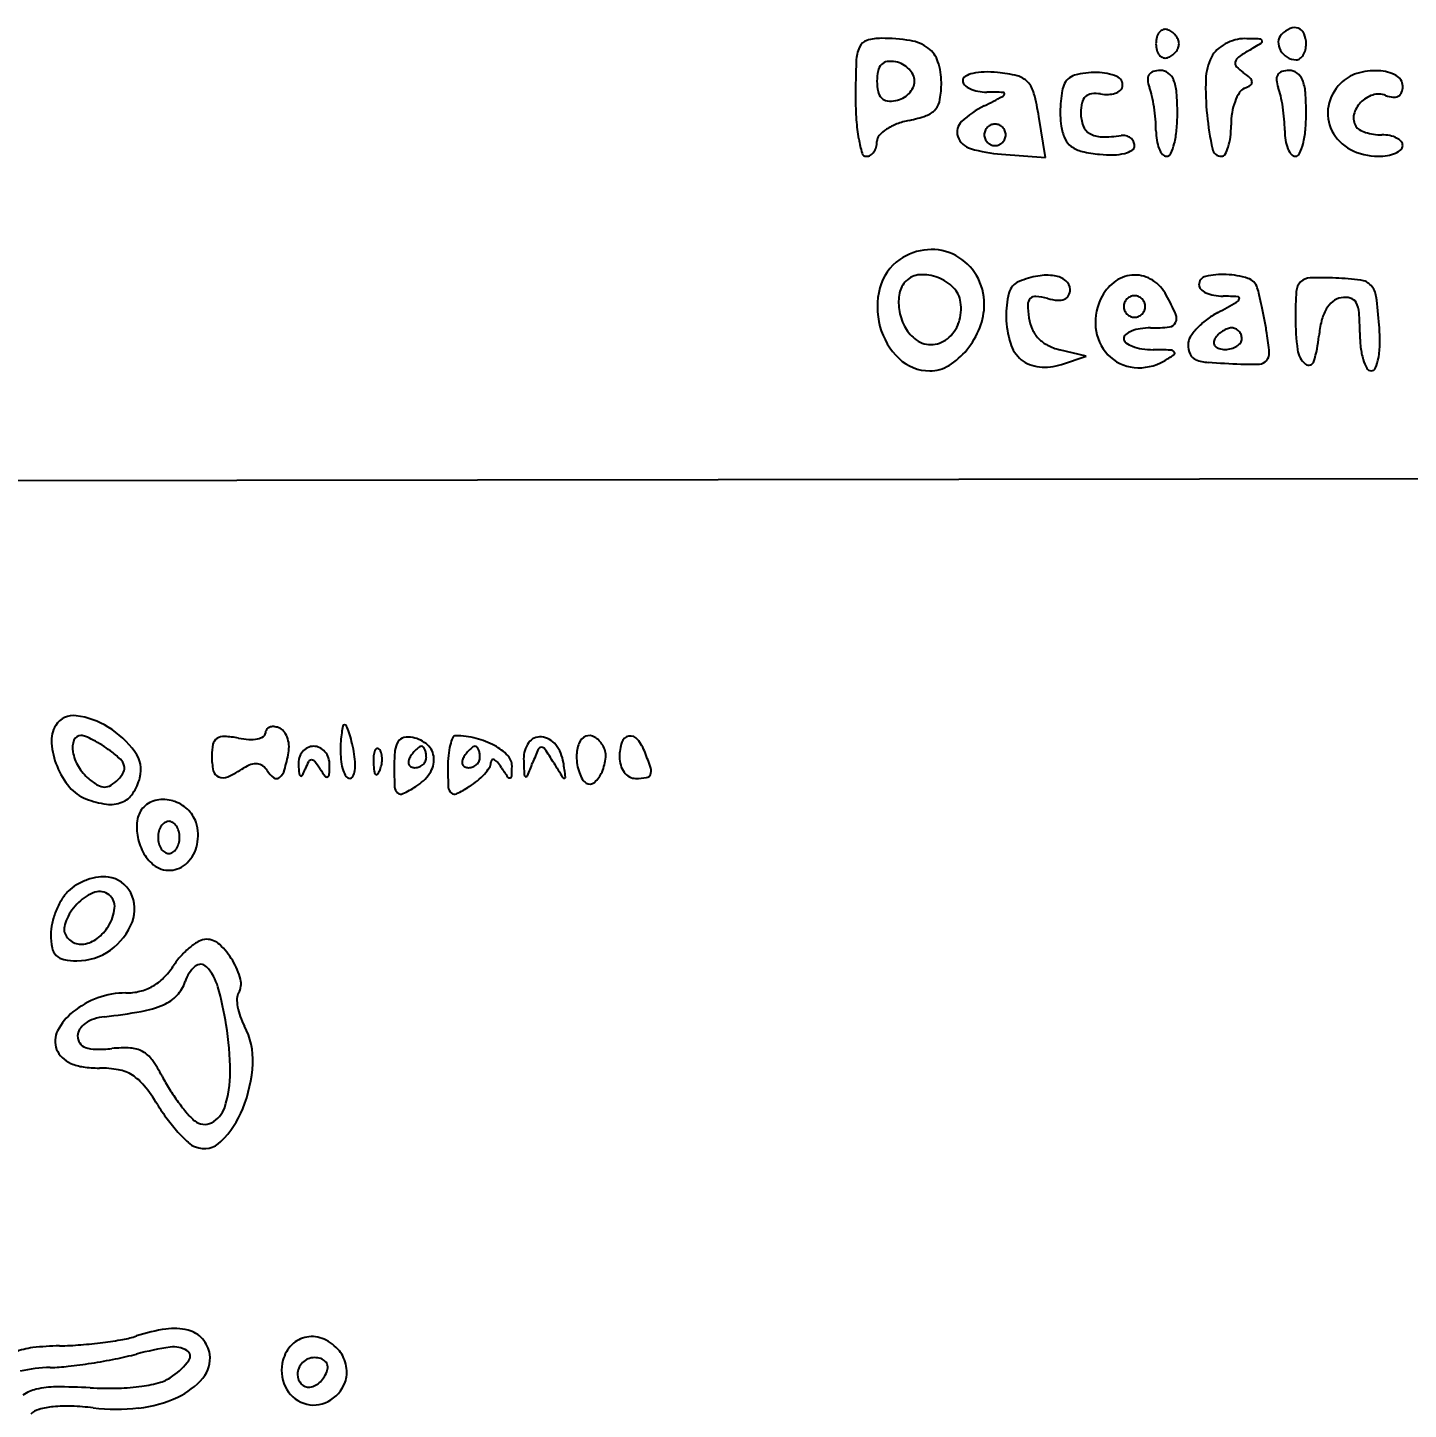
# Model space of a CAD drawing. Header units: millimetres. Extents: x 56222 to 3066687, y -650199 to -121287.
# Drawn here: x 135257.06 to 135265.5, y -182851.11 to -182842.66 of the extents above; entities that cross this region are included whole.
import ezdxf
from ezdxf import colors
from ezdxf.entities.mleader import LeaderData, LeaderLine
from ezdxf.math import Vec2, Vec3

# ---------------------------------------------------------------- set-up
doc = ezdxf.new("R2010")
doc.units = ezdxf.units.MM
doc.header["$MEASUREMENT"] = 0
doc.layers.add('Text', color=7, linetype='Continuous', lineweight=15)
doc.styles.add('style4', font='ARIALN.TTF')

msp = doc.modelspace()

# ---------------------------------------------------------------- linework, layer by layer
for p, q in [((135263.2825, -182843.4567), (135263.2423, -182843.2074)), ((135263.0135, -182843.437), (135263.2825, -182843.4567)), ((135263.5317, -182844.6735), (135263.3677, -182844.6332)), ((135263.381, -182844.7233), (135263.5317, -182844.6735))]:
    msp.add_line(p, q)
for centre, radius, start, end in [((135264.0406, -182842.7416), 0.0799, 140.59163, 165.14498), ((135264.0171, -182842.7222), 0.0494, 107.85536, 140.59155), ((135264.0151, -182842.7162), 0.043, 71.56508, 107.85534), ((135263.9961, -182842.7732), 0.1032, 54.72211, 71.5651), ((135263.988, -182842.7846), 0.1171, 39.40849, 54.72213), ((135264.7718, -182842.7511), 0.0656, 135, 178.28044), ((135264.8469, -182842.8262), 0.1718, 113.32087, 134.99996), ((135264.8054, -182842.7299), 0.0669, 69.53735, 113.32082), ((135264.807, -182842.7255), 0.0622, 23.66445, 69.53739), ((135264.7256, -182842.7612), 0.1511, 0.00003, 23.66444), ((135262.36, -182842.8768), 0.2352, 156.26615, 177.99226), ((135262.2114, -182842.8114), 0.0728, 106.94965, 156.26619), ((135262.2798, -182843.0357), 0.3073, 89.99997, 106.94963), ((135262.2798, -182843.8529), 1.1245, 80.9963, 89.99994), ((135262.4167, -182842.9889), 0.2497, 53.48891, 80.99622), ((135262.4643, -182842.9245), 0.1696, 18.26384, 53.48886), ((135264.1146, -182842.7612), 0.1564, 165.14503, 180.00001), ((135264.1146, -182842.7612), 0.1564, 179.99999, 194.85497), ((135263.9967, -182842.7775), 0.1059, 23.30468, 39.40849), ((135263.9967, -182842.7449), 0.1059, 320.59151, 336.69532), ((135264.0346, -182842.7612), 0.0647, 359.99998, 23.30471), ((135264.0346, -182842.7612), 0.0647, 336.69529, 0.00002), ((135264.5091, -182842.9928), 0.2629, 118.93489, 132.65639), ((135264.5167, -182843.0065), 0.2786, 105.58219, 118.93486), ((135264.4989, -182842.9427), 0.2123, 89.21331, 105.5821), ((135264.4459, -182846.798), 4.068, 87.9091, 89.21337), ((135262.6759, -182839.622), 3.6796, 300.15589, 301.55916), ((135264.5938, -182842.7468), 0.0141, 17.15886, 87.909), ((135264.595, -182842.7465), 0.0129, 301.55914, 17.15883), ((135264.8054, -182842.7522), 0.0993, 178.28032, 210.04209), ((135264.7204, -182842.7612), 0.1563, 346.07141, 0.00003), ((135268.4218, -182843.0893), 6.3007, 177.99235, 179.99994), ((135262.3232, -182842.9308), 0.0608, 97.5851, 135.95963), ((135262.3366, -182843.031), 0.1618, 79.0993, 97.58513), ((135262.3384, -182843.0216), 0.1522, 61.49042, 79.09935), ((135262.2371, -182842.9995), 0.4089, 0.00001, 18.26381), ((135264.0406, -182842.7808), 0.0799, 194.85502, 219.40837), ((135264.0171, -182842.8002), 0.0494, 219.40845, 252.14464), ((135264.0151, -182842.8062), 0.043, 252.14466, 288.43492), ((135263.9961, -182842.7492), 0.1032, 288.4349, 305.27789), ((135263.988, -182842.7378), 0.1171, 305.27787, 320.59151), ((135264.5812, -182842.9883), 0.3185, 152.8943, 178.38928), ((135264.437, -182842.9145), 0.1564, 132.65631, 152.89427), ((135264.4734, -182842.8808), 0.0314, 166.26547, 223.06743), ((135264.493, -182842.8856), 0.0516, 126.01592, 166.26549), ((135264.8863, -182843.4266), 0.7204, 120.1558, 126.01588), ((135264.8243, -182842.7413), 0.121, 210.04221, 238.257), ((135264.815, -182842.7562), 0.1034, 238.25691, 270.00002), ((135264.815, -182842.8192), 0.0404, 270.00008, 305.65), ((135264.7943, -182842.7904), 0.0759, 305.64998, 327.89904), ((135264.7657, -182842.7725), 0.1096, 327.89898, 346.07146), ((135262.5624, -182842.9908), 0.31, 168.25001, 180.00001), ((135262.3367, -182842.9439), 0.0796, 135.95969, 168.25004), ((135262.3375, -182843.0232), 0.1541, 44.04035, 61.49047), ((135262.3508, -182843.0104), 0.1356, 25.37393, 44.0403), ((135262.392, -182842.9908), 0.09, 0, 25.37388), ((135262.8787, -182843.1157), 0.1772, 103.03919, 119.19978), ((135262.915, -182843.2722), 0.3378, 91.33018, 103.03926), ((135262.9232, -182843.6251), 0.6908, 84.47319, 91.33014), ((135262.9095, -182843.766), 0.8324, 76.07468, 84.47323), ((135263.0784, -182843.085), 0.1308, 43.10989, 76.07463), ((135263.488, -182843.0502), 0.0997, 105.70133, 159.00637), ((135263.5856, -182843.3973), 0.4603, 88.5351, 105.70128), ((135263.5883, -182843.2925), 0.3554, 68.37331, 88.53509), ((135263.9588, -182842.979), 0.0513, 147.69909, 185.62493), ((135263.9552, -182842.9767), 0.047, 107.57945, 147.69902), ((135263.984, -182843.0676), 0.1424, 90.00008, 107.57939), ((135263.984, -182843.0113), 0.0861, 54.90972, 90), ((135263.9798, -182843.0173), 0.0934, 21.88762, 54.90982), ((135264.6418, -182842.7233), 0.2619, 223.06749, 234.9992), ((135264.2233, -182843.321), 0.4677, 48.40964, 54.99913), ((135264.7461, -182842.979), 0.0513, 147.69909, 185.62493), ((135264.7425, -182842.9767), 0.047, 107.57945, 147.69902), ((135264.7713, -182843.0676), 0.1424, 90.00008, 107.57939), ((135264.7713, -182843.0113), 0.0861, 54.90972, 90), ((135264.7671, -182843.0173), 0.0934, 21.88762, 54.90982), ((135265.2583, -182843.1756), 0.2428, 107.02744, 134.99999), ((135265.301, -182843.3148), 0.3883, 87.34832, 107.02744), ((135265.3067, -182843.1897), 0.2631, 62.79633, 87.34832), ((135265.3931, -182843.0216), 0.0741, 0.00001, 62.79633), ((135262.5624, -182842.9908), 0.31, 179.99999, 191.74999), ((135262.3508, -182842.9713), 0.1356, 315.9597, 334.62607), ((135262.392, -182842.9908), 0.09, 334.62612, 360), ((135262.0189, -182842.9995), 0.6271, 350.60007, 0.00001), ((135262.8066, -182842.9867), 0.0294, 119.19978, 180), ((135262.815, -182842.9867), 0.0378, 180.00002, 225.06453), ((135262.8714, -182842.9301), 0.1177, 225.06437, 244.39833), ((135262.9046, -182842.8609), 0.1944, 244.39832, 259.25444), ((135263.0554, -182843.1066), 0.1623, 14.69088, 43.10993), ((135263.6184, -182843.1002), 0.2393, 159.00635, 171.0064), ((135263.6989, -182843.0136), 0.0554, 349.55393, 68.37326), ((135263.7143, -182843.0164), 0.0397, 309.40772, 349.55397), ((135264.0797, -182842.9671), 0.1728, 185.62494, 200.99358), ((135263.5853, -182843.1568), 0.3568, 12.44127, 20.99362), ((135263.8245, -182843.0796), 0.2607, 4.45511, 21.88769), ((135265.9603, -182843.0271), 1.6982, 178.38931, 185.77058), ((135264.5248, -182843.0966), 0.0674, 112.08545, 147.47966), ((135264.426, -182842.853), 0.1955, 292.08545, 304.2336), ((135264.5105, -182842.9975), 0.0351, 4.67712, 48.40956), ((135264.5236, -182842.9964), 0.022, 304.2336, 4.67703), ((135264.867, -182842.9671), 0.1728, 185.62494, 200.99358), ((135264.3726, -182843.1568), 0.3568, 12.44127, 20.99362), ((135264.6119, -182843.0796), 0.2607, 4.45511, 21.88769), ((135265.2768, -182843.1941), 0.2689, 135.00002, 169.14325), ((135265.3633, -182843.0216), 0.104, 338.6406, 0.00006), ((135264.1446, -182843.0893), 2.0235, 179.99996, 183.91976), ((135262.3367, -182843.0378), 0.0796, 191.74996, 224.04031), ((135262.3232, -182843.0508), 0.0608, 224.04037, 262.4149), ((135262.3366, -182842.9507), 0.1618, 262.41487, 280.9007), ((135262.3384, -182842.9601), 0.1522, 280.90065, 298.50958), ((135262.3375, -182842.9585), 0.1541, 298.50953, 315.95965), ((135262.5142, -182843.0815), 0.125, 319.54392, 350.60017), ((135262.9269, -182842.7433), 0.3141, 259.25428, 269.62461), ((135257.6949, -182832.8361), 11.549, 296.83557, 297.45734), ((135262.8945, -182847.6929), 4.6355, 88.41131, 89.6246), ((135263.0101, -182843.0652), 0.0214, 297.45724, 348.94452), ((135263.0228, -182843.0676), 0.00853, 348.94465, 88.4114), ((135261.76, -182843.4462), 1.5015, 9.15206, 14.69102), ((135264.0837, -182843.1739), 0.7104, 171.00642, 176.33763), ((135263.7681, -182843.1835), 0.2692, 166.96857, 180.00007), ((135263.5796, -182843.1399), 0.0756, 133.45957, 166.96847), ((135263.5729, -182843.1328), 0.0659, 96.85223, 133.45955), ((135263.5879, -182843.2585), 0.1924, 80.38468, 96.8522), ((135263.658, -182842.8448), 0.2271, 260.38467, 272.34929), ((135263.6612, -182842.922), 0.1498, 272.34939, 288.69127), ((135263.6783, -182842.9727), 0.0964, 288.69126, 309.40758), ((135262.9043, -182843.3071), 1.0541, 8.62866, 12.44123), ((135262.438, -182843.1877), 1.6514, 359.99995, 4.45517), ((135264.7951, -182843.2429), 0.3763, 159.94365, 170.85392), ((135264.6997, -182843.2081), 0.2748, 147.47973, 159.9437), ((135263.6916, -182843.3071), 1.0541, 8.62866, 12.44123), ((135263.2253, -182843.1877), 1.6514, 359.99995, 4.45517), ((135265.3241, -182843.2324), 0.1598, 136.06687, 166.50752), ((135265.3372, -182843.245), 0.178, 107.53816, 136.06688), ((135265.3195, -182843.1889), 0.1191, 69.00642, 107.53824), ((135265.4275, -182842.9075), 0.1822, 249.00642, 263.47681), ((135265.4132, -182843.0324), 0.0565, 263.47674, 298.08513), ((135265.4191, -182843.0434), 0.044, 298.08517, 338.64061), ((135262.3046, -182842.5074), 0.7372, 281.3099, 289.69975), ((135262.5084, -182843.0765), 0.1327, 289.69976, 319.54397), ((135263.1864, -182843.6907), 0.6156, 116.83562, 132.58773), ((135264.1536, -182843.1783), 0.7805, 176.33761, 181.54467), ((135263.9515, -182843.1838), 0.5783, 181.54458, 188.06399), ((135263.7334, -182843.1835), 0.2345, 180.00003, 199.8418), ((135262.8175, -182843.3202), 1.1419, 4.87931, 8.62864), ((135263.0221, -182843.1877), 1.0673, 354.59271, 359.99997), ((135266.208, -182843.0021), 1.9471, 185.7706, 191.93231), ((135264.8936, -182843.2587), 0.4761, 170.85396, 179.99993), ((135263.6048, -182843.3202), 1.1419, 4.87931, 8.62864), ((135263.8094, -182843.1877), 1.0673, 354.59271, 359.99997), ((135265.2409, -182843.1872), 0.2323, 169.14324, 207.23517), ((135265.2602, -182843.2171), 0.0941, 166.50751, 211.71749), ((135263.1776, -182843.1555), 1.0543, 183.91969, 190.30491), ((135262.4306, -182843.4676), 0.2191, 123.35826, 138.51379), ((135262.4907, -182843.5588), 0.3282, 110.84652, 123.35825), ((135262.5417, -182843.6927), 0.4715, 101.30991, 110.84667), ((135262.828, -182843.3008), 0.086, 132.58775, 199.55773), ((135262.9735, -182843.3189), 0.0651, 157.37596, 180.00002), ((135262.9744, -182843.3193), 0.0661, 134.99993, 157.3759), ((135262.9744, -182843.3193), 0.0661, 112.6241, 135.00007), ((135262.9741, -182843.3184), 0.0651, 89.99998, 112.62404), ((135262.9741, -182843.3184), 0.0651, 67.37596, 90.00002), ((135262.9737, -182843.3193), 0.0661, 44.99993, 67.3759), ((135262.9737, -182843.3193), 0.0661, 22.6241, 45.00007), ((135262.9746, -182843.3189), 0.0651, 359.99998, 22.62404), ((135263.6576, -182843.2254), 0.2814, 188.06399, 204.11192), ((135263.5977, -182843.2325), 0.0902, 199.84181, 240.31686), ((135263.1547, -182843.2915), 0.8035, 0.00002, 4.87928), ((135264.3449, -182843.2915), 0.3867, 180, 189.03888), ((135263.5156, -182843.2344), 0.5716, 345.96374, 354.59276), ((135263.782, -182843.2587), 0.6354, 353.37433, 0), ((135263.942, -182843.2915), 0.8035, 0.00002, 4.87928), ((135265.1322, -182843.2915), 0.3867, 180, 189.03888), ((135264.3029, -182843.2344), 0.5716, 345.96374, 354.59276), ((135265.2736, -182843.1703), 0.2691, 207.23511, 242.02581), ((135265.2287, -182843.2365), 0.0571, 211.71733, 241.42837), ((135265.3132, -182843.0814), 0.2338, 241.42853, 251.85352), ((135262.9547, -182843.196), 0.8277, 190.30479, 196.4871), ((135262.1292, -182843.3599), 0.1232, 343.74471, 359.99994), ((135262.3088, -182843.3599), 0.0565, 138.5138, 179.99997), ((135262.8578, -182843.2902), 0.1177, 199.55769, 253.84694), ((135262.9735, -182843.3189), 0.0651, 179.99998, 202.62404), ((135262.9744, -182843.3185), 0.0661, 202.6241, 225.00007), ((135262.9744, -182843.3185), 0.0661, 224.99992, 247.3759), ((135262.9741, -182843.3194), 0.0651, 247.37596, 270.00002), ((135262.9741, -182843.3194), 0.0651, 269.99998, 292.62404), ((135262.9737, -182843.3185), 0.0661, 292.6241, 315.00008), ((135262.9737, -182843.3185), 0.0661, 314.99993, 337.3759), ((135262.9746, -182843.3189), 0.0651, 337.37596, 0.00002), ((135263.5144, -182843.2895), 0.1245, 204.11199, 233.62739), ((135263.6279, -182843.1794), 0.1513, 240.31686, 269.25753), ((135263.6369, -182842.4913), 0.8395, 269.25752, 277.3988), ((135263.7565, -182843.4127), 0.0897, 77.2659, 97.39879), ((135263.7609, -182843.3931), 0.0696, 52.91435, 77.26582), ((135263.7661, -182843.3862), 0.061, 26.6207, 52.91441), ((135263.767, -182843.3858), 0.06, 359.99998, 26.62047), ((135264.1881, -182843.3164), 0.228, 189.03895, 202.46653), ((135263.7145, -182843.2841), 0.3666, 335.92732, 345.9637), ((135264.0655, -182843.2917), 0.35, 343.02019, 353.37428), ((135264.9754, -182843.3164), 0.228, 189.03895, 202.46653), ((135264.5018, -182843.2841), 0.3666, 335.92732, 345.9637), ((135265.3339, -182843.0184), 0.3, 251.85348, 261.35204), ((135265.3399, -182842.9789), 0.34, 261.35204, 270.00005), ((135265.3399, -182843.5666), 0.2477, 78.65396, 90.00002), ((135265.3576, -182843.4784), 0.1577, 62.74234, 78.65389), ((135265.3848, -182843.4255), 0.0982, 42.23811, 62.74233), ((135265.43, -182843.3845), 0.0373, 359.99996, 42.23809), ((135262.1867, -182843.4234), 0.0268, 196.48704, 270.00001), ((135262.1867, -182843.4016), 0.0485, 269.99995, 301.06452), ((135262.1742, -182843.3808), 0.0728, 301.0647, 323.97265), ((135262.1564, -182843.3678), 0.0948, 323.97266, 343.74482), ((135263.0805, -182842.5212), 0.9183, 253.84697, 265.81297), ((135263.5478, -182843.2441), 0.181, 233.62736, 256.89625), ((135263.6922, -182842.6237), 0.8179, 256.89628, 264.49276), ((135263.6844, -182842.7052), 0.7361, 264.49266, 271.13756), ((135263.6928, -182843.1281), 0.313, 271.13759, 283.72609), ((135263.7312, -182843.2855), 0.1511, 283.72618, 302.24228), ((135263.7945, -182843.3858), 0.0325, 302.24217, 359.99988), ((135264.1006, -182843.3526), 0.1332, 202.46655, 220.11034), ((135264.0238, -182843.4173), 0.0328, 220.11025, 270), ((135264.0238, -182843.4223), 0.0278, 270.00003, 335.92744), ((135264.359, -182843.3928), 0.0573, 191.93231, 270), ((135264.359, -182843.4241), 0.026, 269.99997, 330.02879), ((135264.2011, -182843.3331), 0.2082, 330.0288, 343.0201), ((135264.8879, -182843.3526), 0.1332, 202.46655, 220.11034), ((135264.8111, -182843.4173), 0.0328, 220.11025, 270), ((135264.8111, -182843.4223), 0.0278, 270.00003, 335.92744), ((135265.3163, -182843.09), 0.3601, 242.02583, 269.99996), ((135265.3163, -182843.1007), 0.3494, 269.99999, 279.51822), ((135265.3395, -182843.2391), 0.2091, 279.51811, 293.49856), ((135265.3737, -182843.3177), 0.1233, 293.49848, 311.85725), ((135265.4335, -182843.3845), 0.0337, 311.85743, 0.00003), ((135262.5872, -182844.3621), 0.3419, 94.4609, 125.00849), ((135262.5853, -182844.3378), 0.3175, 62.17626, 94.461), ((135262.5839, -182844.3406), 0.3206, 30.0799, 62.17634), ((135262.5681, -182844.3347), 0.3085, 125.0085, 165.07385), ((135262.5329, -182844.3156), 0.1454, 134.99998, 168.39828), ((135262.5227, -182844.3055), 0.1311, 93.68994, 135.00001), ((135262.531, -182844.4338), 0.2597, 68.90802, 93.68996), ((135262.5255, -182844.4481), 0.275, 44.92056, 68.90804), ((135262.5588, -182844.3551), 0.3497, 0.00004, 30.0799), ((135263.1611, -182844.313), 0.1054, 111.97455, 165.50913), ((135263.3376, -182844.7503), 0.577, 100.09451, 111.97457), ((135263.2905, -182844.4857), 0.3082, 81.09675, 100.09457), ((135263.3147, -182844.331), 0.1516, 52.46769, 81.09682), ((135263.3661, -182844.2641), 0.0672, 359.99996, 52.46773), ((135263.86, -182844.4292), 0.2622, 124.07662, 151.84504), ((135263.8294, -182844.3839), 0.2075, 90.99085, 124.07656), ((135263.8293, -182844.3777), 0.2013, 57.28345, 90.99084), ((135263.8058, -182844.4141), 0.2446, 28.15491, 57.28343), ((135264.2742, -182844.2374), 0.0536, 103.34228, 180.00002), ((135264.3672, -182844.6295), 0.4565, 87.37107, 103.34238), ((135264.3638, -182844.7038), 0.531, 72.78518, 87.37107), ((135264.4954, -182844.279), 0.0862, 16.99653, 72.78524), ((135264.9054, -182844.2823), 0.0891, 134.54559, 176.1719), ((135264.9032, -182844.28), 0.086, 91.78895, 134.54559), ((135264.9692, -182846.3926), 2.1996, 87.70778, 91.78887), ((135264.9892, -182845.8913), 1.6979, 82.51673, 87.70776), ((135265.1969, -182844.3107), 0.1038, 42.6803, 82.51669), ((135262.7079, -182844.372), 0.4532, 165.07388, 195.12152), ((135262.6737, -182844.3445), 0.2892, 168.39833, 188.37248), ((135262.6103, -182844.3635), 0.1552, 8.13123, 44.92059), ((135263.5775, -182844.4206), 0.5355, 165.50915, 181.58559), ((135263.2201, -182844.3504), 0.043, 84.30648, 135.84864), ((135263.178, -182844.773), 0.4677, 75.34497, 84.3065), ((135263.3799, -182844.278), 0.0499, 292.39642, 332.04425), ((135263.3536, -182844.2641), 0.0797, 332.04442, 0.00004), ((135263.932, -182844.4677), 0.3438, 151.84506, 184.77433), ((135263.8273, -182844.369), 0.0661, 112.6241, 135.00008), ((135263.827, -182844.3681), 0.0651, 89.99998, 112.62404), ((135263.827, -182844.3681), 0.0651, 67.37596, 90.00002), ((135263.8266, -182844.369), 0.0661, 44.99992, 67.3759), ((135262.4585, -182845.1352), 1.7728, 23.89179, 28.15502), ((135264.2553, -182844.2374), 0.0346, 180.00009, 226.88776), ((135264.3155, -182844.1731), 0.1228, 226.8877, 245.19181), ((135264.3499, -182844.0987), 0.2048, 245.19178, 259.25694), ((135264.3742, -182843.9705), 0.3352, 259.25686, 268.98053), ((135264.329, -182846.5114), 2.2061, 86.6251, 88.98056), ((135264.4583, -182844.3191), 0.01, 341.92423, 86.62513), ((135263.9583, -182844.4432), 0.6479, 12.94523, 16.99654), ((135260.7728, -182845.1754), 3.9164, 11.87417, 12.94514), ((135267.217, -182844.4369), 2.4059, 176.1719, 180.00005), ((135265.1816, -182844.3248), 0.1245, 7.83014, 42.68019), ((135262.5899, -182844.6812), 2.7407, 4.13829, 7.83012), ((135262.7123, -182844.3388), 0.3282, 188.37253, 207.07897), ((135262.4951, -182844.38), 0.2716, 340.94499, 8.13125), ((135262.5132, -182844.3551), 0.3953, 338.64009, 0), ((135263.2262, -182844.3563), 0.0515, 135.84876, 181.29053), ((135263.8532, -182844.3422), 0.6786, 181.29055, 188.18574), ((135263.3854, -182843.98), 0.3519, 255.34495, 265.30151), ((135263.364, -182844.2395), 0.0916, 265.30149, 292.39646), ((135263.8265, -182844.3686), 0.0651, 157.37596, 180.00002), ((135263.8265, -182844.3686), 0.0651, 179.99998, 202.62404), ((135263.8273, -182844.369), 0.0661, 134.99993, 157.3759), ((135263.8273, -182844.3683), 0.0661, 202.6241, 225.00008), ((135263.8266, -182844.369), 0.0661, 22.6241, 45.00007), ((135263.8266, -182844.3683), 0.0661, 314.99993, 337.3759), ((135263.8275, -182844.3686), 0.0651, 359.99998, 22.62404), ((135263.8275, -182844.3686), 0.0651, 337.37596, 0.00002), ((135260.1121, -182836.6212), 8.8568, 298.48023, 299.33829), ((135264.4343, -182844.3113), 0.0353, 299.33837, 341.92414), ((135260.3003, -182845.2748), 4.3992, 10.78858, 11.87421), ((135265.2346, -182844.5209), 0.2719, 150.11071, 166.23846), ((135265.1429, -182844.4682), 0.1661, 128.72287, 150.11073), ((135265.1115, -182844.4291), 0.1159, 100.72684, 128.72287), ((135265.1142, -182844.4432), 0.1303, 75.6094, 100.72675), ((135265.1327, -182844.3711), 0.0558, 28.36112, 75.60946), ((135265.0444, -182844.4187), 0.1562, 4.37208, 28.36115), ((135262.5495, -182844.3988), 0.214, 308.44691, 340.94506), ((135263.6425, -182844.4188), 0.6005, 181.58566, 196.88493), ((135263.429, -182844.4032), 0.2501, 188.18585, 204.64835), ((135263.8273, -182844.3683), 0.0661, 224.99993, 247.3759), ((135263.827, -182844.3692), 0.0651, 247.37596, 270.00002), ((135263.827, -182844.3692), 0.0651, 269.99998, 292.62404), ((135263.8266, -182844.3683), 0.0661, 292.6241, 315.00007), ((135264.0359, -182844.4468), 0.0473, 275.90013, 334.46139), ((135264.0247, -182844.4415), 0.0598, 334.46152, 23.89179), ((135264.5423, -182844.8142), 0.4563, 127.20448, 137.1059), ((135264.5931, -182844.881), 0.5402, 118.48029, 127.20451), ((135260.4366, -182845.2488), 4.2605, 9.67661, 10.7886), ((135266.3808, -182844.4369), 1.5697, 179.99998, 187.21732), ((135265.6186, -182844.615), 0.6672, 166.23846, 174.48618), ((135263.6172, -182844.5279), 1.5876, 0.00002, 4.37208), ((135262.6817, -182844.3791), 0.4261, 195.12155, 226.31234), ((135262.639, -182844.3763), 0.2458, 207.07905, 230.30983), ((135262.4174, -182844.3177), 0.4981, 320.6792, 338.64009), ((135263.388, -182844.422), 0.2049, 204.64841, 223.76231), ((135263.3979, -182844.4125), 0.2186, 223.7623, 242.18209), ((135263.865, -182844.4733), 0.2766, 184.77437, 223.52668), ((135263.7937, -182844.5655), 0.0323, 128.95615, 180), ((135263.8618, -182844.6497), 0.1406, 111.80135, 128.95614), ((135263.8993, -182844.7434), 0.2416, 98.73478, 111.80146), ((135263.9254, -182844.9135), 0.4136, 89.99999, 98.73474), ((135263.9254, -182843.3772), 1.1227, 269.99997, 275.90013), ((135264.238, -182844.6004), 0.0829, 148.10691, 179.99996), ((135264.4627, -182844.7402), 0.3477, 137.10587, 148.10691), ((135264.4319, -182844.6352), 0.1327, 134.36301, 148.28249), ((135264.4563, -182844.6601), 0.1675, 122.67738, 134.36292), ((135264.448, -182844.6473), 0.1522, 110.48962, 122.67731), ((135264.4213, -182844.5759), 0.076, 89.99998, 110.48965), ((135264.4213, -182844.5576), 0.0577, 65.92641, 90.00002), ((135264.4194, -182844.562), 0.0626, 43.2584, 65.92626), ((135264.4169, -182844.5643), 0.066, 21.25181, 43.25839), ((135264.414, -182844.5655), 0.0691, 0.00005, 21.25181), ((135263.3061, -182844.7595), 1.3496, 4.65322, 9.67656), ((135264.1807, -182844.4762), 0.7774, 342.90092, 354.4861), ((135266.0084, -182844.5279), 0.8036, 179.99995, 186.41792), ((135263.9606, -182844.5821), 1.3663, 359.41318, 4.13827), ((135262.5819, -182844.445), 0.1565, 230.3099, 269.87499), ((135262.5819, -182844.4396), 0.1619, 269.87502, 308.44693), ((135262.4646, -182844.3563), 0.437, 301.47198, 320.67918), ((135263.2694, -182844.5321), 0.2106, 196.88499, 230.30976), ((135263.4429, -182844.3272), 0.3151, 242.18198, 256.18915), ((135263.7927, -182844.5655), 0.0313, 180.00002, 233.92791), ((135263.8735, -182844.4545), 0.1686, 233.92778, 249.45931), ((135263.9156, -182844.3423), 0.2884, 249.45933, 261.45024), ((135263.9473, -182844.1309), 0.5022, 261.45019, 269.36647), ((135263.9002, -182848.3954), 3.7626, 87.77943, 89.3665), ((135264.0447, -182844.6699), 0.0343, 42.72253, 87.77932), ((135264.0615, -182844.6544), 0.0114, 304.16292, 42.72264), ((135264.3101, -182844.6004), 0.1551, 180.00002, 203.01189), ((135264.3594, -182844.5904), 0.0474, 148.28247, 179.9741), ((135264.3432, -182844.5904), 0.0312, 179.97403, 223.25846), ((135264.3581, -182844.5764), 0.0517, 223.25846, 254.86892), ((135264.3808, -182844.4924), 0.1387, 254.86885, 269.99996), ((135264.3808, -182844.4723), 0.1588, 270.00004, 284.25584), ((135264.3921, -182844.5168), 0.1128, 284.25586, 302.67724), ((135264.4103, -182844.5451), 0.0792, 302.67729, 325.06303), ((135264.4394, -182844.5655), 0.0437, 325.06291, 0.00006), ((135264.9542, -182844.6176), 0.1316, 187.21729, 231.53073), ((135265.6475, -182844.5685), 0.4404, 186.41796, 196.48569), ((135264.7846, -182844.5905), 0.5423, 349.99201, 359.41323), ((135262.5749, -182844.4909), 0.2714, 226.31241, 270), ((135262.5749, -182844.5365), 0.2258, 270.00003, 301.47197), ((135263.2485, -182844.5573), 0.1778, 230.30994, 248.88137), ((135263.2749, -182844.4889), 0.2511, 248.88135, 263.21728), ((135263.2738, -182844.3988), 0.3418, 276.50909, 288.27897), ((135263.8497, -182844.4878), 0.2556, 223.52675, 264.23364), ((135263.8544, -182844.4421), 0.3015, 264.23365, 300.20739), ((135263.474, -182843.7888), 1.0575, 300.2074, 304.16293), ((135264.223, -182844.6374), 0.0604, 203.01196, 249.48287), ((135264.2951, -182844.4446), 0.2663, 249.48286, 266.16491), ((135264.8326, -182836.4271), 8.3017, 266.16484, 267.55298), ((135264.5277, -182843.5612), 1.1611, 267.55297, 273.14256), ((135264.588, -182844.6582), 0.0625, 273.14253, 319.98757), ((135264.5847, -182844.6554), 0.0668, 319.98771, 4.65331), ((135264.8926, -182844.6951), 0.0326, 231.53063, 342.90089), ((135265.4786, -182844.6184), 0.2643, 196.48572, 208.99722), ((135265.0446, -182844.6364), 0.2782, 337.1419, 349.99201), ((135263.2796, -182844.4496), 0.2906, 263.21731, 276.50899), ((135265.2742, -182844.7317), 0.0306, 208.99727, 269.99998), ((135265.2742, -182844.7332), 0.0291, 269.99995, 337.14181), ((135257.3838, -182847.0256), 0.1797, 148.28252, 184.64899), ((135257.3394, -182846.9982), 0.1276, 82.35468, 148.28251), ((135257.2907, -182847.3616), 0.4943, 58.14667, 82.35469), ((135258.997, -182846.9376), 0.0102, 90, 166.64159), ((135258.997, -182846.9397), 0.0123, 23.03036, 90.00013), ((135257.3847, -182847.0391), 0.046, 90.00003, 158.2488), ((135257.3847, -182847.066), 0.073, 67.15593, 89.99989), ((135257.1682, -182847.58), 0.6307, 62.48169, 67.15592), ((135257.2394, -182847.4441), 0.5914, 36.4609, 58.14658), ((135258.2481, -182847.059), 0.0573, 123.2436, 167.7808), ((135258.2588, -182847.0754), 0.0769, 86.75579, 123.24359), ((135258.2263, -182847.6487), 0.6512, 79.17784, 86.75576), ((135258.4339, -182846.5629), 0.4543, 259.17779, 267.16892), ((135258.4227, -182846.7894), 0.2275, 267.1689, 280.57547), ((135258.4436, -182846.9014), 0.1136, 280.57543, 299.94512), ((135258.488, -182846.9785), 0.0246, 299.9451, 0.00001), ((135258.5502, -182846.9785), 0.0376, 145.57715, 180.00006), ((135258.5514, -182846.9793), 0.039, 112.1004, 145.577), ((135258.5594, -182846.999), 0.0604, 86.34951, 112.10047), ((135258.5558, -182847.0563), 0.1177, 70.72728, 86.3496), ((135258.5721, -182847.0097), 0.0684, 40.25395, 70.72724), ((135258.5265, -182847.0483), 0.128, 21.19759, 40.2539), ((135258.4925, -182847.0614), 0.1645, 4.49945, 21.19768), ((135259.5363, -182847.061), 0.5635, 171.28057, 176.69722), ((135259.4815, -182847.0526), 0.5081, 166.64159, 171.28054), ((135258.4367, -182847.1779), 0.6212, 19.01038, 23.0303), ((135258.4262, -182847.1816), 0.6323, 14.00196, 19.01041), ((135259.3703, -182847.0598), 0.0551, 102.02201, 147.67103), ((135259.3877, -182847.1416), 0.1387, 79.09929, 102.02199), ((135259.3786, -182847.1893), 0.1873, 47.75597, 79.09927), ((135259.9053, -182847.1171), 0.271, 155.79378, 165.94042), ((135259.6768, -182847.0144), 0.0205, 88.95699, 155.7937), ((135259.6671, -182847.5468), 0.5529, 75.91795, 88.95699), ((135259.685, -182847.4756), 0.4795, 61.40901, 75.91797), ((135260.1924, -182847.088), 0.0868, 84.83649, 144.12852), ((135260.1889, -182847.1272), 0.1261, 38.20877, 84.83645), ((135260.5007, -182847.0677), 0.0758, 112.87502, 159.33164), ((135260.4941, -182847.0521), 0.0588, 58.16642, 112.87496), ((135260.4427, -182847.1349), 0.1563, 31.71751, 58.16637), ((135260.7446, -182847.0513), 0.0552, 99.91317, 161.76598), ((135260.7448, -182847.0525), 0.0564, 38.94091, 99.91311), ((135257.6757, -182847.0019), 0.4726, 184.64902, 202.32561), ((135257.4607, -182847.0694), 0.1279, 158.24876, 190.30273), ((135257.6034, -182847.0434), 0.2729, 190.30272, 210.75556), ((135257.1197, -182847.6731), 0.7358, 57.73001, 62.48167), ((135257.0434, -182847.7939), 0.8786, 53.57028, 57.72995), ((135257.1921, -182847.5924), 0.6281, 46.33144, 53.5703), ((135257.5649, -182847.2036), 0.1867, 345.34497, 36.46097), ((135258.5142, -182847.1166), 0.3296, 167.78075, 179.99997), ((135257.5901, -182846.9046), 1.0814, 343.95745, 349.68652), ((135258.4641, -182847.0637), 0.193, 349.68657, 4.49956), ((135258.8247, -182847.1613), 0.1093, 140.92236, 163.16212), ((135258.8136, -182847.1522), 0.0949, 116.82522, 140.92241), ((135258.8078, -182847.1409), 0.0823, 90.00002, 116.82511), ((135258.8078, -182847.1425), 0.0839, 63.47926, 90.00003), ((135258.8004, -182847.1574), 0.1005, 40.31103, 63.47921), ((135258.7895, -182847.1667), 0.1148, 18.82327, 40.31109), ((135260.0633, -182847.0914), 1.0915, 176.69725, 180.00001), ((135259.4536, -182847.0914), 0.4817, 179.99997, 187.4948), ((135257.9141, -182847.3093), 1.1601, 10.82224, 14.00195), ((135258.5622, -182847.1854), 0.5002, 3.55937, 10.82227), ((135259.2797, -182847.1245), 0.1054, 158.19031, 175.83114), ((135259.2017, -182847.0933), 0.0213, 111.15332, 158.19038), ((135259.1988, -182847.0859), 0.0134, 45.00011, 111.15358), ((135259.173, -182847.1118), 0.05, 16.17162, 44.99996), ((135259.0922, -182847.1352), 0.1341, 2.35867, 16.17174), ((135260.3076, -182847.1856), 1.0077, 174.26517, 179.99996), ((135259.4299, -182847.0974), 0.1255, 147.67105, 174.26509), ((135259.6198, -182847.2611), 0.2603, 141.52237, 148.28246), ((135259.5744, -182847.2251), 0.2024, 133.35829, 141.52246), ((135259.542, -182847.1907), 0.1551, 124.55289, 133.35813), ((135259.4678, -182847.083), 0.0244, 89.99999, 124.55283), ((135259.4678, -182847.0736), 0.015, 42.35173, 90), ((135259.4395, -182847.0994), 0.0533, 23.79674, 42.35178), ((135259.4059, -182847.1142), 0.09, 9.65825, 23.7967), ((135259.347, -182847.1242), 0.1497, 0.00004, 9.65829), ((135259.425, -182847.1382), 0.1182, 3.5608, 47.75592), ((135260.0564, -182847.1549), 0.4268, 165.94039, 174.60626), ((135259.9478, -182847.2611), 0.2603, 141.52237, 148.28246), ((135259.9025, -182847.2251), 0.2024, 133.35829, 141.52246), ((135259.87, -182847.1907), 0.1551, 124.55289, 133.35813), ((135259.7959, -182847.083), 0.0244, 89.99999, 124.55283), ((135259.7959, -182847.0736), 0.015, 42.35173, 90), ((135259.7676, -182847.0994), 0.0533, 23.79674, 42.35178), ((135259.7339, -182847.1142), 0.09, 9.65825, 23.7967), ((135259.6751, -182847.1242), 0.1497, 0.00004, 9.65829), ((135259.7551, -182847.3469), 0.333, 44.07402, 61.40907), ((135260.2519, -182847.131), 0.1601, 144.12852, 181.73278), ((135262.0196, -182847.8925), 2.0111, 156.075, 158.63739), ((135260.2005, -182847.0855), 0.021, 90.00012, 156.07501), ((135260.2005, -182847.0904), 0.0259, 33.53455, 89.99994), ((135257.8052, -182848.6779), 2.8996, 31.56783, 33.53463), ((135260.1065, -182847.1921), 0.231, 8.53174, 38.20875), ((135260.6403, -182847.1204), 0.225, 159.33164, 180), ((135260.472, -182847.1167), 0.1218, 355.77589, 31.71744), ((135260.9662, -182847.1242), 0.2884, 161.76585, 180.00005), ((135260.559, -182847.2026), 0.2953, 20.99362, 38.94085), ((135259.0611, -182847.7774), 1.8997, 17.91445, 20.99357), ((135257.7003, -182846.9918), 0.4992, 202.32561, 219.55264), ((135257.6179, -182847.0348), 0.2897, 210.75556, 230.30977), ((135257.5652, -182847.2016), 0.0878, 15.42965, 46.33153), ((135257.5987, -182847.1923), 0.0531, 332.3018, 15.42966), ((135258.6329, -182847.1166), 0.4483, 179.99993, 191.79176), ((135258.4964, -182847.377), 0.2185, 109.22005, 122.30911), ((135258.4542, -182847.2557), 0.0901, 83.85591, 109.22005), ((135258.4565, -182847.2345), 0.0688, 53.95293, 83.85594), ((135258.4368, -182847.2615), 0.1021, 31.7175, 53.95295), ((135258.8455, -182847.1675), 0.131, 163.16209, 182.58298), ((135259.6978, -182847.1291), 0.9841, 182.58307, 185.62483), ((135259.1568, -182847.3585), 0.432, 151.5873, 158.31304), ((135258.7948, -182847.1626), 0.0204, 89.99992, 151.58716), ((135258.7948, -182847.1677), 0.0255, 37.44689, 90.00008), ((135258.3068, -182847.5414), 0.6402, 32.35669, 37.4467), ((135258.773, -182847.1723), 0.1323, 359.49857, 18.82319), ((135257.9516, -182847.1651), 0.9537, 356.0048, 359.49865), ((135259.2451, -182847.1189), 0.2714, 187.49477, 199.01045), ((135258.814, -182847.1697), 0.2479, 351.28046, 3.55933), ((135259.5747, -182847.146), 0.4012, 175.83122, 182.35865), ((135259.8235, -182847.1358), 0.6502, 182.35875, 186.68842), ((135259.0446, -182847.1346), 0.1819, 338.19031, 349.96042), ((135259.0566, -182847.1367), 0.1698, 349.96051, 2.35866), ((135259.4212, -182847.1569), 0.034, 167.16831, 203.79663), ((135259.4686, -182847.1676), 0.0826, 148.28259, 167.16841), ((135259.4158, -182847.1593), 0.0281, 203.79661, 245.12354), ((135259.4273, -182847.1345), 0.0554, 245.12355, 269.99993), ((135259.4273, -182847.1169), 0.0729, 270.00001, 291.32834), ((135259.4284, -182847.1198), 0.0698, 291.32847, 313.35821), ((135259.4307, -182847.1223), 0.0665, 313.35831, 336.01165), ((135259.4352, -182847.1242), 0.0616, 336.01159, 359.99997), ((135259.3939, -182847.1401), 0.1494, 325.39486, 3.56079), ((135260.432, -182847.1904), 0.8041, 174.60628, 180.00003), ((135259.7493, -182847.1569), 0.034, 167.16831, 203.79663), ((135259.7966, -182847.1676), 0.0826, 148.28259, 167.16841), ((135259.7438, -182847.1593), 0.0281, 203.79661, 245.12354), ((135259.7553, -182847.1345), 0.0554, 245.12355, 269.99993), ((135259.7553, -182847.1169), 0.0729, 270.00001, 291.32834), ((135259.7564, -182847.1198), 0.0698, 291.32847, 313.35821), ((135259.7588, -182847.1223), 0.0665, 313.35831, 336.01165), ((135259.7632, -182847.1242), 0.0616, 336.01159, 359.99997), ((135259.8316, -182847.1568), 0.0598, 327.70962, 359.13096), ((135259.9145, -182847.158), 0.0231, 136.4905, 179.13094), ((135259.9058, -182847.1498), 0.0111, 63.51853, 136.4903), ((135259.8826, -182847.1963), 0.0632, 39.4792, 63.51859), ((135259.652, -182847.3863), 0.3619, 32.87263, 39.47929), ((135259.9272, -182847.1802), 0.0934, 359.46288, 44.074), ((135258.7822, -182847.1695), 1.2385, 356.64908, 359.46285), ((135266.8732, -182846.9307), 6.7845, 181.73278, 182.54753), ((135256.0223, -182845.5467), 4.4287, 337.52401, 338.63737), ((135271.2518, -182840.4159), 12.8824, 211.56781, 212.03351), ((135252.9675, -182848.2631), 7.4499, 7.8349, 8.53184), ((135260.7216, -182847.1204), 0.3063, 179.99997, 189.6621), ((135260.7049, -182847.1232), 0.2894, 189.66192, 199.7436), ((135260.318, -182847.1054), 0.2763, 336.2805, 355.77578), ((135260.855, -182847.1242), 0.1773, 180.00005, 196.5444), ((135260.8142, -182847.1364), 0.1347, 196.54432, 216.86983), ((135257.7026, -182846.9328), 0.4224, 230.30983, 239.37548), ((135257.4343, -182847.0849), 0.2514, 302.36438, 315.40799), ((135257.48, -182847.13), 0.1871, 315.40793, 332.30175), ((135257.4375, -182847.1703), 0.3184, 326.14853, 345.34504), ((135258.2455, -182847.1975), 0.0525, 191.79179, 248.78885), ((135258.2526, -182847.179), 0.0723, 248.78886, 294.55195), ((135257.9439, -182846.5033), 0.8153, 294.55206, 302.309), ((135258.6565, -182847.1257), 0.1561, 211.71747, 233.58144), ((135258.5807, -182847.2285), 0.0284, 233.58142, 310.06571), ((135258.5374, -182847.177), 0.0957, 310.06569, 343.9574), ((135258.7369, -182847.2237), 0.0186, 185.62485, 238.08153), ((135258.7312, -182847.2328), 0.00794, 238.08149, 332.87836), ((135258.3508, -182847.0379), 0.4354, 332.87839, 338.31313), ((135259.4121, -182846.8412), 0.6683, 212.35663, 216.86087), ((135258.8876, -182847.2344), 0.0127, 216.86096, 293.75561), ((135258.8858, -182847.2304), 0.0172, 293.75529, 356.00452), ((135259.1379, -182847.1558), 0.158, 199.01043, 213.8791), ((135259.0284, -182847.2293), 0.0261, 213.87897, 270), ((135259.0284, -182847.2339), 0.0215, 270.00005, 333.80636), ((135258.9358, -182847.1884), 0.1247, 333.80646, 351.28051), ((135259.2099, -182847.2077), 0.0324, 186.68836, 225.00004), ((135259.1925, -182847.2251), 0.00779, 224.99985, 325.80974), ((135259.0802, -182847.1488), 0.1436, 325.80984, 338.1904), ((135261.7172, -182847.1856), 2.4173, 180.00006, 182.88486), ((135259.2818, -182847.0627), 0.2856, 301.88609, 325.39494), ((135261.8618, -182847.1904), 2.2338, 179.99998, 183.02433), ((135259.5603, -182846.9681), 0.3912, 309.5709, 318.25645), ((135259.6265, -182847.0271), 0.3025, 318.25636, 327.70961), ((135261.4784, -182846.206), 1.8126, 212.8725, 215.01002), ((135260.0066, -182847.2369), 0.0157, 215.01004, 277.71332), ((135260.0072, -182847.2412), 0.0114, 277.71326, 356.64896), ((135260.1091, -182847.2316), 0.0137, 182.54746, 246.2402), ((135260.1069, -182847.2366), 0.00822, 246.2403, 337.52398), ((135260.3413, -182847.2424), 0.0123, 212.03347, 272.08389), ((135260.3415, -182847.2484), 0.00637, 272.08366, 7.83457), ((135260.6497, -182847.143), 0.2308, 199.74368, 210.77491), ((135260.5096, -182847.2265), 0.0676, 210.77492, 238.28247), ((135260.4054, -182847.1438), 0.1808, 311.17986, 336.28045), ((135260.7907, -182847.1539), 0.1054, 216.86992, 240.19779), ((135260.7761, -182847.1795), 0.076, 240.19767, 269.99997), ((135260.7761, -182846.7861), 0.4694, 269.99997, 278.3127), ((135260.8396, -182847.2207), 0.0302, 278.31252, 339.73144), ((135260.8133, -182847.211), 0.0582, 339.7315, 17.91437), ((135257.4982, -182847.1587), 0.2371, 219.55253, 249.60761), ((135257.5313, -182847.2221), 0.0861, 239.3755, 268.85168), ((135257.531, -182847.2375), 0.0707, 268.85165, 302.36436), ((135257.5819, -182847.2672), 0.1445, 291.5129, 326.14862), ((135259.3558, -182847.3046), 0.0529, 182.88491, 227.97058), ((135259.3406, -182847.3214), 0.0302, 227.9705, 295.7779), ((135258.9864, -182846.5879), 0.8448, 295.77782, 301.88616), ((135259.6824, -182847.3055), 0.0514, 183.02427, 228.66096), ((135259.6684, -182847.3214), 0.0303, 228.66102, 295.83544), ((135259.3218, -182846.6054), 0.8258, 295.8354, 301.98519), ((135259.511, -182846.9084), 0.4686, 301.98521, 309.57092), ((135260.4964, -182847.2478), 0.0426, 238.28251, 311.17985), ((135257.6256, -182846.816), 0.6027, 249.60755, 261.90973), ((135257.5669, -182847.2291), 0.1854, 261.90971, 291.51279), ((135257.8671, -182847.5285), 0.1387, 135.00001, 169.49259), ((135257.8768, -182847.5382), 0.1525, 100.49806, 135.00005), ((135257.8876, -182847.596), 0.2113, 73.4712, 100.49814), ((135257.883, -182847.6113), 0.2271, 47.55215, 73.47123), ((135258.0164, -182847.5562), 0.2905, 169.49267, 189.33466), ((135257.9221, -182847.563), 0.0451, 90.00006, 123.71844), ((135257.9221, -182847.563), 0.0451, 56.28156, 89.99994), ((135257.9099, -182847.5819), 0.1873, 17.60884, 47.55219), ((135258.0614, -182847.5488), 0.3362, 189.33461, 207.73891), ((135258.0034, -182847.6163), 0.1469, 165.15767, 180.0001), ((135257.9646, -182847.606), 0.1068, 146.30983, 165.15765), ((135257.9398, -182847.5895), 0.077, 123.7185, 146.30988), ((135257.9044, -182847.5895), 0.077, 33.69012, 56.2815), ((135257.8796, -182847.606), 0.1068, 14.84235, 33.69017), ((135257.8409, -182847.6163), 0.1469, 359.9999, 14.84233), ((135257.8352, -182847.6056), 0.2657, 348.29519, 17.60883), ((135258.0034, -182847.6163), 0.1469, 179.9999, 194.84233), ((135257.9646, -182847.6266), 0.1068, 194.84235, 213.69017), ((135257.9398, -182847.6431), 0.077, 213.69012, 236.2815), ((135257.9044, -182847.6431), 0.077, 303.7185, 326.30988), ((135257.8796, -182847.6266), 0.1068, 326.30983, 345.15765), ((135257.8409, -182847.6163), 0.1469, 345.15767, 0.0001), ((135257.8793, -182847.6147), 0.2206, 314.6015, 348.29521), ((135257.9905, -182847.5861), 0.256, 207.73891, 230.30986), ((135257.9221, -182847.6697), 0.0451, 236.28156, 269.99994), ((135257.9221, -182847.6697), 0.0451, 270.00006, 303.71844), ((135257.9224, -182847.6584), 0.1593, 273.37327, 314.60149), ((135257.5469, -182848.227), 0.3721, 98.51195, 109.41146), ((135257.5232, -182848.0683), 0.2116, 81.88068, 98.51189), ((135257.5274, -182848.0389), 0.1819, 27.23455, 81.88056), ((135257.923, -182847.6674), 0.1503, 230.30986, 273.37336), ((135257.4971, -182848.1357), 0.2689, 134.99994, 149.19798), ((135257.4838, -182848.1224), 0.2501, 120.18909, 135.00002), ((135257.5503, -182848.2366), 0.3822, 109.41141, 120.18904), ((135257.6934, -182848.2527), 0.4974, 149.19802, 158.15772), ((135257.6364, -182848.2794), 0.3762, 135.00003, 144.52466), ((135257.55, -182848.193), 0.254, 108.25964, 134.99995), ((135257.4992, -182848.039), 0.0918, 51.29288, 108.25958), ((135257.499, -182848.0392), 0.0921, 354.44161, 51.29289), ((135257.4961, -182848.055), 0.2171, 339.31618, 27.23448), ((135257.7022, -182848.2562), 0.5069, 158.15765, 167.05397), ((135257.5246, -182848.2171), 0.2476, 155.16649, 167.06826), ((135257.5943, -182848.2494), 0.3245, 144.52463, 155.16643), ((135257.3371, -182848.0234), 0.2548, 327.75694, 354.44164), ((135257.5076, -182848.2115), 0.3072, 167.05401, 180.00007), ((135257.3488, -182848.1767), 0.0673, 167.06829, 198.43498), ((135257.3831, -182848.1653), 0.1034, 198.43489, 239.28852), ((135257.3106, -182848.0067), 0.2862, 307.41236, 327.75696), ((135257.3477, -182847.999), 0.3756, 305.39622, 339.31618), ((135257.6134, -182848.2115), 0.413, 180.00002, 191.08566), ((135257.3866, -182848.1594), 0.1103, 239.28849, 278.20869), ((135257.3771, -182848.0937), 0.1766, 278.20875, 307.41237), ((135258.289, -182848.579), 0.3751, 118.99599, 129.06737), ((135258.151, -182848.33), 0.0904, 89.99999, 118.99591), ((135258.151, -182848.3604), 0.1208, 47.20839, 89.99999), ((135257.9283, -182848.601), 0.4486, 31.06585, 47.20843), ((135257.2979, -182848.2733), 0.0915, 191.08572, 225.00008), ((135257.2979, -182848.2733), 0.0915, 224.99992, 258.91428), ((135257.3598, -182847.9578), 0.413, 258.91434, 269.99998), ((135257.3598, -182848.016), 0.3549, 270.00001, 305.39624), ((135258.3966, -182848.697), 0.5353, 138.29346, 146.76617), ((135258.3537, -182848.6587), 0.4778, 129.06744, 138.29349), ((135257.5735, -182848.1577), 0.4488, 314.916, 326.76611), ((135258.2205, -182848.5614), 0.2086, 131.30238, 162.39125), ((135258.1161, -182848.4425), 0.0504, 43.56225, 131.30242), ((135257.9413, -182848.6088), 0.2916, 15.63618, 43.56222), ((135257.9365, -182848.596), 0.439, 14.76481, 31.06588), ((135257.6748, -182848.2656), 0.3002, 283.68119, 299.53595), ((135257.6666, -182848.251), 0.3169, 299.53598, 314.91602), ((135257.815, -182848.4327), 0.2169, 316.51444, 342.39121), ((135256.2183, -182849.091), 2.0808, 9.0838, 15.6362), ((135258.2576, -182848.5114), 0.107, 328.28249, 14.76484), ((135257.6645, -182849.0873), 0.5205, 109.80914, 129.19089), ((135257.6594, -182849.0732), 0.5056, 89.99997, 109.80921), ((135257.6594, -182848.2022), 0.3655, 270.00006, 283.68115), ((135257.7878, -182848.4068), 0.2544, 293.55386, 316.51445), ((135258.4044, -182848.6021), 0.0656, 148.2825, 179.43145), ((135258.619, -182848.6043), 0.2803, 179.43147, 190.02502), ((135257.5639, -182848.9639), 0.3613, 129.19087, 152.86776), ((135257.1225, -182845.0878), 3.6481, 276.38942, 279.96347), ((135257.65, -182848.0909), 0.5991, 279.96342, 293.55385), ((135258.7021, -182848.5896), 0.3646, 190.025, 199.62216), ((135257.4362, -182848.8301), 0.0717, 146.15943, 180.00002), ((135257.4914, -182848.8672), 0.1383, 125.45017, 146.15944), ((135257.5285, -182848.9193), 0.2022, 108.61146, 125.45012), ((135257.563, -182849.0215), 0.3102, 96.38951, 108.61148), ((135256.3533, -182849.0694), 1.9441, 0.5684, 9.08391), ((135258.7604, -182848.5688), 0.4265, 199.62211, 208.15501), ((135257.9976, -182848.977), 0.4387, 356.92618, 28.15498), ((135257.3664, -182848.8627), 0.1395, 152.86785, 200.99358), ((135257.4436, -182848.8301), 0.0792, 179.99995, 213.45097), ((135257.4369, -182848.8345), 0.0712, 213.45095, 249.67574), ((135257.3651, -182848.8632), 0.138, 200.99361, 226.09602), ((135257.4748, -182848.7322), 0.1803, 249.67569, 269.94776), ((135257.4756, -182847.927), 0.9854, 269.94783, 275.71171), ((135257.6485, -182849.6559), 0.752, 87.02509, 95.71178), ((135257.6785, -182849.0782), 0.1736, 61.22117, 87.02508), ((135257.677, -182849.0809), 0.1767, 35.71985, 61.22117), ((135257.3967, -182848.8304), 0.1836, 226.09602, 246.36877), ((135257.439, -182848.7336), 0.2893, 246.36876, 261.99222), ((135257.4973, -182848.3192), 0.7077, 261.9922, 270.00003), ((135257.4973, -182849.6745), 0.6475, 79.5958, 89.99998), ((135257.5707, -182849.2749), 0.2413, 57.86165, 79.59571), ((135257.1774, -182849.4402), 0.7921, 27.34446, 35.71989), ((135257.5797, -182848.9546), 0.8571, 338.00374, 356.92622), ((135257.5438, -182849.3178), 0.2919, 38.60024, 57.86161), ((135258.8533, -182848.5736), 1.0946, 207.34441, 212.09469), ((135257.622, -182849.0568), 0.6753, 341.83039, 0.56848), ((135256.861, -182849.8628), 1.1656, 31.71744, 38.60026), ((135259.1075, -182848.4142), 1.3947, 212.09463, 216.0559), ((135258.9137, -182848.5942), 1.2475, 211.71749, 216.60844), ((135258.9949, -182848.4961), 1.2554, 216.05592, 220.09646), ((135258.1093, -182849.2168), 0.1625, 297.12958, 341.83048), ((135257.8159, -182849.05), 0.6025, 314.89044, 338.00372), ((135258.8107, -182848.6707), 1.1193, 216.60845, 221.914), ((135258.3109, -182849.072), 0.3613, 220.09643, 230.30985), ((135258.1404, -182849.2775), 0.0943, 230.30986, 297.12954), ((135258.6802, -182848.7878), 0.9439, 221.91403, 227.2883), ((135258.1366, -182849.3767), 0.1425, 227.28829, 249.00645), ((135258.1379, -182849.3733), 0.1461, 249.00641, 314.89041), ((135258.0684, -182851.7139), 1.1027, 98.5817, 108.12852), ((135257.9554, -182850.9651), 0.3453, 75.90725, 98.5817), ((135257.9964, -182850.8018), 0.177, 41.82412, 75.90728), ((135257.292, -182852.4903), 1.7645, 91.2209, 96.55349), ((135257.2057, -182848.4432), 2.2836, 271.22089, 274.47508), ((135257.1677, -182847.9574), 2.7708, 274.47513, 277.29005), ((135257.2045, -182848.2451), 2.4808, 277.29007, 280.14325), ((135257.532, -182850.0756), 0.6212, 280.14317, 288.12858), ((135258.2029, -182852.6028), 1.888, 98.30442, 104.65323), ((135257.9527, -182850.8887), 0.1557, 58.85273, 98.30438), ((135257.9945, -182850.8035), 0.1795, 8.09944, 41.8241), ((135258.8262, -182850.8699), 0.2137, 135.24371, 165.0442), ((135258.7933, -182850.8373), 0.1674, 99.45866, 135.24368), ((135258.7959, -182850.8532), 0.1835, 65.63829, 99.4587), ((135258.7638, -182850.9242), 0.2615, 39.69021, 65.63826), ((135257.1385, -182851.1542), 0.4196, 96.55346, 112.05373), ((135256.9018, -182847.3322), 3.5425, 278.87574, 281.28872), ((135257.1503, -182848.5771), 2.273, 281.28864, 284.65326), ((135257.6634, -182850.5231), 0.4805, 306.25208, 322.49431), ((135258.012, -182850.7906), 0.0411, 322.49422, 58.85284), ((135257.9901, -182850.8041), 0.184, 319.6729, 8.09953), ((135258.8471, -182850.8755), 0.2354, 165.04413, 204.97144), ((135258.8139, -182850.9028), 0.1046, 112.62408, 135.00005), ((135258.8133, -182850.9014), 0.1031, 90, 112.62406), ((135258.8133, -182850.923), 0.1246, 72.36582, 90.00004), ((135258.8301, -182850.8702), 0.0693, 44.99994, 72.36584), ((135258.8325, -182850.8672), 0.1721, 23.23861, 39.69016), ((135258.7667, -182850.8954), 0.2438, 10.56514, 23.23864), ((135257.2176, -182851.7597), 0.9012, 91.29863, 103.13251), ((135257.1692, -182849.6267), 1.2323, 271.2987, 276.43589), ((135256.9327, -182847.5305), 3.3418, 276.43594, 278.87573), ((135258.8125, -182850.9023), 0.1031, 157.37594, 180), ((135258.7935, -182850.9023), 0.084, 179.99999, 223.19199), ((135258.8139, -182850.9028), 0.1046, 134.99995, 157.37592), ((135258.718, -182850.8185), 0.1826, 315.71951, 341.56506), ((135258.843, -182850.8573), 0.051, 12.10422, 45.00004), ((135258.8378, -182850.8585), 0.0564, 341.56505, 12.10409), ((135258.867, -182850.8977), 0.1432, 339.00644, 357.69718), ((135258.7745, -182850.894), 0.2358, 357.69723, 10.56515), ((135257.234, -182851.5195), 0.5419, 90.10356, 103.02426), ((135257.2404, -182855.0596), 4.0819, 87.18779, 90.10353), ((135257.562, -182848.5132), 2.4723, 267.18772, 271.1987), ((135257.5886, -182849.7848), 1.2004, 271.19861, 278.08441), ((135257.6459, -182850.1885), 0.7927, 278.08439, 286.4612), ((135257.7997, -182850.7089), 0.25, 286.4613, 306.25211), ((135257.7895, -182850.6339), 0.4471, 294.68624, 319.67292), ((135258.8122, -182850.8918), 0.1969, 204.97134, 250.59372), ((135258.7765, -182850.9182), 0.0608, 223.19186, 278.13014), ((135258.7695, -182850.8688), 0.1107, 278.1301, 315.7194), ((135258.7924, -182850.8691), 0.2231, 297.6777, 339.00641), ((135257.1655, -182851.2234), 0.238, 103.02416, 124.70256), ((135257.651, -182850.3325), 0.7788, 276.38103, 294.68628), ((135258.809, -182850.9008), 0.1874, 250.59368, 297.67774), ((135257.1571, -182851.2226), 0.1116, 104.9231, 135.00003), ((135257.27, -182851.6465), 0.5503, 95.70823, 104.92307), ((135257.2981, -182851.9274), 0.8326, 87.96659, 95.70821), ((135257.2705, -182852.7067), 1.6124, 83.24563, 87.9666), ((135257.6027, -182849.9011), 1.2128, 263.24559, 276.38103)]:
    msp.add_arc(centre, radius, start, end)

# ---------------------------------------------------------------- leaders
at = {"layer": 'Text', "color": 1, "lineweight": 0, "ltscale": 20}
ml = msp.add_multileader_mtext('Standard', dxfattribs=at)
ml.set_content('frame_\\Pply+veneer\\Pfinish', color=1, style='style4')
ml.set_leader_properties()
ml.build(insert=Vec2(0, 0))
ml.multileader.update_dxf_attribs({"dogleg_length": 2.0246, "arrow_head_size": 2})
ctx = ml.context
ctx.base_point, ctx.char_height, ctx.arrow_head_size, ctx.landing_gap_size, ctx.plane_origin = Vec3(135313.369, -182845.3509), 3, 2, 0.4, Vec3(135249.0093, -182843.3509)
notes = []
notes.append((ctx, [(0, (1, 1, 0), (135311.3444, -182845.3509), (1, 0), 2.0246, [(0, [(135187.0188, -182845.5403)], 0, [])])]))
ctx.mtext.insert = Vec3(135313.769, -182843.8263)
for ctx, leaders in notes:
    for number, flags, end, landing, length, lines in leaders:
        leader = LeaderData()
        leader.index, (leader.has_last_leader_line, leader.has_dogleg_vector, leader.attachment_direction) = number, flags
        leader.last_leader_point, leader.dogleg_vector, leader.dogleg_length = Vec3(end), Vec3(landing), length
        for number, points, colour, breaks in lines:
            line = LeaderLine()
            line.index, line.vertices, line.color, line.breaks = number, Vec3.list(points), colors.encode_raw_color(colour), breaks
            leader.lines.append(line)
        ctx.leaders.append(leader)

doc.saveas('drawing.dxf')
